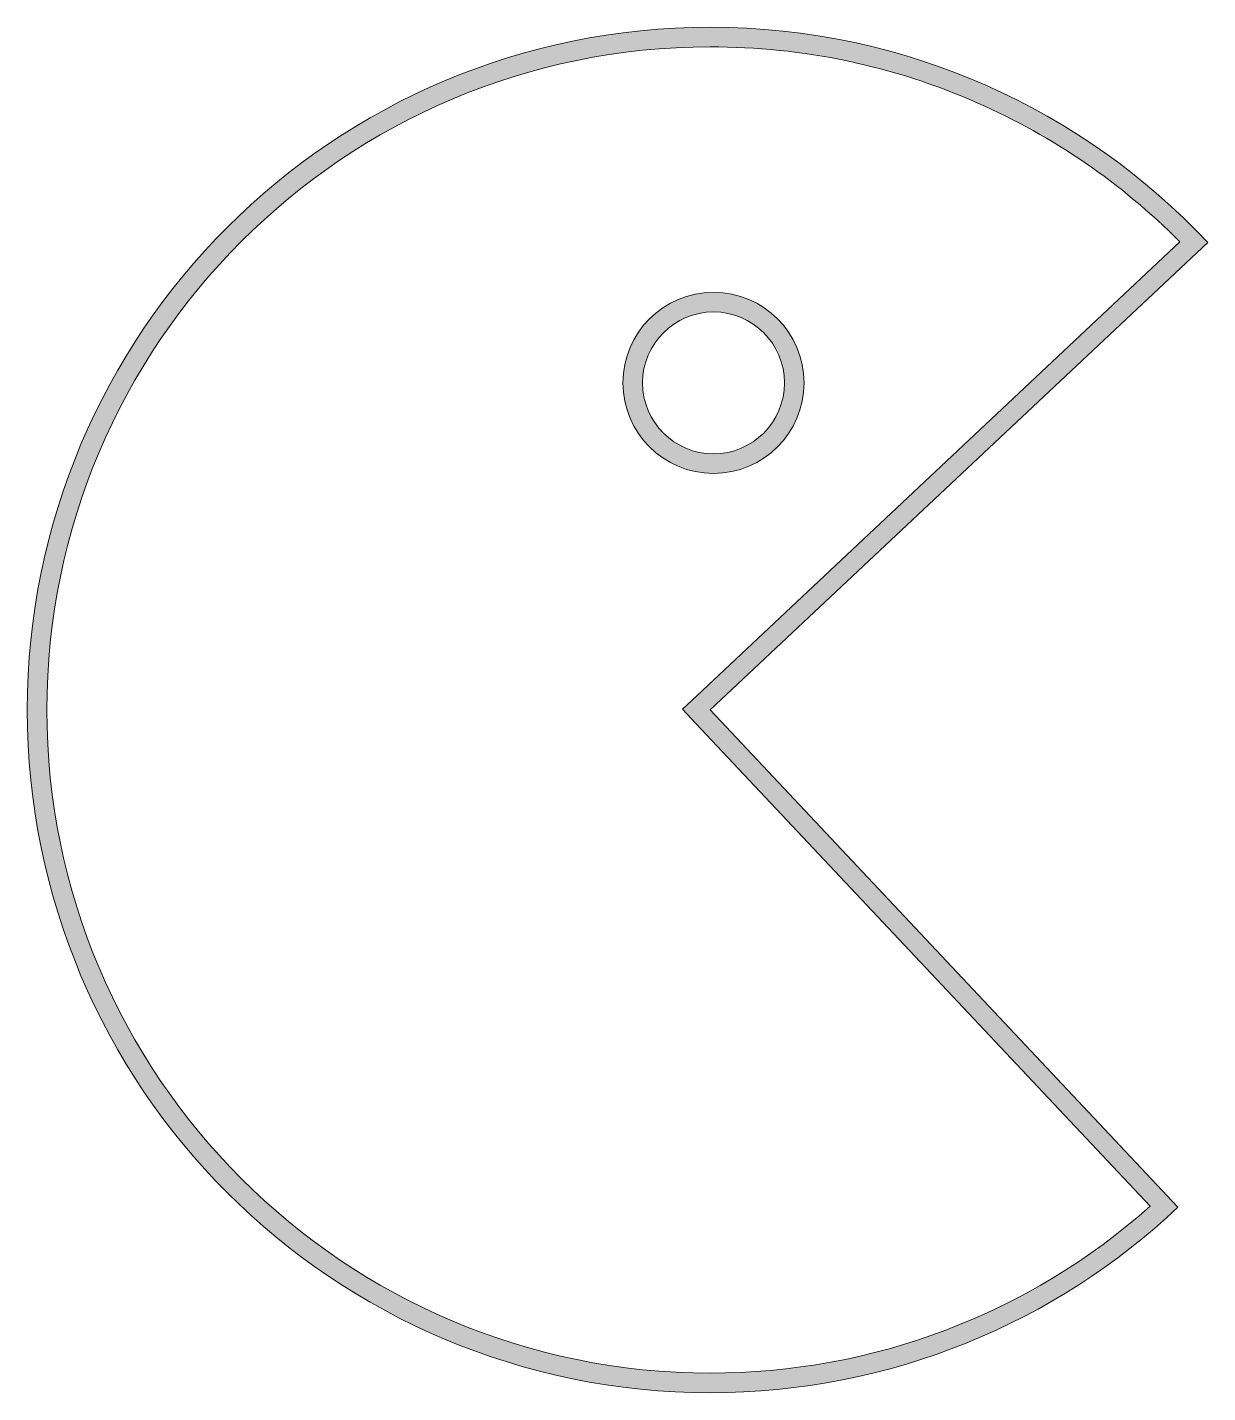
# Model space of a CAD drawing. Header units: inches. Extents: x 18 to 81.9, y -87 to -13.1.
import ezdxf

# ---------------------------------------------------------------- set-up
doc = ezdxf.new("R2010")
doc.units = ezdxf.units.IN
doc.header["$MEASUREMENT"] = 0
doc.layers.add('Layer 1', color=7, linetype='Continuous')

# ---------------------------------------------------------------- blocks, each defined once
blk = doc.blocks.new('block 3')
at = {"layer": 'Layer 1', "true_color": 0x231f20}
h = blk.add_hatch(color=250, dxfattribs=at)
h.dxf.hatch_style = 2
edge = h.paths.add_edge_path()
edge.add_spline(control_points=[(55.155, -27.413), (52.449, -27.413), (50.256, -29.607), (50.256, -32.314), (50.256, -35.019), (52.449, -37.214), (55.155, -37.214), (57.861, -37.214), (60.055, -35.019), (60.055, -32.314), (60.055, -29.607), (57.861, -27.413), (55.155, -27.413), (55.155, -27.413), (55.155, -27.413), (55.155, -27.413)], knot_values=[0, 0, 0, 0, 1, 1, 1, 2, 2, 2, 3, 3, 3, 4, 4, 4, 5, 5, 5, 5], degree=3, periodic=1)
edge = h.paths.add_edge_path()
edge.add_spline(control_points=[(55.155, -28.472), (57.273, -28.472), (58.997, -30.195), (58.997, -32.314), (58.997, -34.432), (57.273, -36.156), (55.155, -36.156), (53.037, -36.156), (51.314, -34.432), (51.314, -32.314), (51.314, -30.195), (53.037, -28.472), (55.155, -28.472)], knot_values=[0, 0, 0, 0, 0.352778, 0.352778, 0.352778, 0.705556, 0.705556, 0.705556, 1.058333, 1.058333, 1.058333, 1.411111, 1.411111, 1.411111, 1.411111], degree=3, periodic=0)
edge.add_line((55.155, -28.472), (55.155, -28.472))
at = {"layer": 'Layer 1', "lineweight": 0}
for points, knots in [([(55.155, -27.413), (52.449, -27.413), (50.256, -29.607), (50.256, -32.314), (50.256, -35.019), (52.449, -37.214), (55.155, -37.214), (57.861, -37.214), (60.055, -35.019), (60.055, -32.314), (60.055, -29.607), (57.861, -27.413), (55.155, -27.413), (55.155, -27.413), (55.155, -27.413), (55.155, -27.413)], [0, 0, 0, 0, 1, 1, 1, 2, 2, 2, 3, 3, 3, 4, 4, 4, 5, 5, 5, 5]), ([(55.155, -28.472), (57.273, -28.472), (58.997, -30.195), (58.997, -32.314), (58.997, -34.432), (57.273, -36.156), (55.155, -36.156), (53.037, -36.156), (51.314, -34.432), (51.314, -32.314), (51.314, -30.195), (53.037, -28.472), (55.155, -28.472)], [0, 0, 0, 0, 1, 1, 1, 2, 2, 2, 3, 3, 3, 4, 4, 4, 4])]:
    blk.add_open_spline(points, degree=3, knots=knots, dxfattribs=at)
blk = doc.blocks.new('block 2')
at = {"layer": 'Layer 1', "true_color": 0x231f20}
h = blk.add_hatch(color=250, dxfattribs=at)
h.dxf.hatch_style = 2
edge = h.paths.add_edge_path()
edge.add_spline(control_points=[(54.976, -13.063), (34.565, -13.063), (18.018, -29.611), (18.018, -50.022), (18.018, -70.434), (34.565, -86.981), (54.976, -86.981), (64.774, -86.981), (73.679, -83.167), (80.293, -76.946), (80.293, -76.946), (54.976, -50.022), (54.976, -50.022), (54.976, -50.022), (81.9, -24.705), (81.9, -24.705), (75.159, -17.54), (65.591, -13.063), (54.976, -13.063), (54.976, -13.063), (54.976, -13.063), (54.976, -13.063)], knot_values=[0, 0, 0, 0, 1, 1, 1, 2, 2, 2, 3, 3, 3, 4, 4, 4, 5, 5, 5, 6, 6, 6, 7, 7, 7, 7], degree=3, periodic=1)
edge = h.paths.add_edge_path()
edge.add_spline(control_points=[(54.976, -14.121), (60.017, -14.121), (64.89, -15.145), (69.463, -17.165), (73.558, -18.974), (77.23, -21.496), (80.392, -24.67), (80.392, -24.67), (54.251, -49.251), (54.251, -49.251), (54.251, -49.251), (53.48, -49.976), (53.48, -49.976), (53.48, -49.976), (54.205, -50.747), (54.205, -50.747), (54.205, -50.747), (78.786, -76.888), (78.786, -76.888), (72.212, -82.723), (63.799, -85.923), (54.976, -85.923), (35.181, -85.923), (19.076, -69.818), (19.076, -50.022), (19.076, -30.227), (35.181, -14.121), (54.976, -14.121)], knot_values=[0, 0, 0, 0, 0.352778, 0.352778, 0.352778, 0.705556, 0.705556, 0.705556, 1.058333, 1.058333, 1.058333, 1.411111, 1.411111, 1.411111, 1.763889, 1.763889, 1.763889, 2.116667, 2.116667, 2.116667, 2.469444, 2.469444, 2.469444, 2.822222, 2.822222, 2.822222, 3.175, 3.175, 3.175, 3.175], degree=3, periodic=0)
edge.add_line((54.976, -14.121), (54.976, -14.121))
at = {"layer": 'Layer 1', "lineweight": 0}
for points, knots in [([(54.976, -13.063), (34.565, -13.063), (18.018, -29.611), (18.018, -50.022), (18.018, -70.434), (34.565, -86.981), (54.976, -86.981), (64.774, -86.981), (73.679, -83.167), (80.293, -76.946), (80.293, -76.946), (54.976, -50.022), (54.976, -50.022), (54.976, -50.022), (81.9, -24.705), (81.9, -24.705), (75.159, -17.54), (65.591, -13.063), (54.976, -13.063), (54.976, -13.063), (54.976, -13.063), (54.976, -13.063)], [0, 0, 0, 0, 1, 1, 1, 2, 2, 2, 3, 3, 3, 4, 4, 4, 5, 5, 5, 6, 6, 6, 7, 7, 7, 7]), ([(54.976, -14.121), (60.017, -14.121), (64.89, -15.145), (69.463, -17.165), (73.558, -18.974), (77.23, -21.496), (80.392, -24.67), (80.392, -24.67), (54.251, -49.251), (54.251, -49.251), (54.251, -49.251), (53.48, -49.976), (53.48, -49.976), (53.48, -49.976), (54.205, -50.747), (54.205, -50.747), (54.205, -50.747), (78.786, -76.888), (78.786, -76.888), (72.212, -82.723), (63.799, -85.923), (54.976, -85.923), (35.181, -85.923), (19.076, -69.818), (19.076, -50.022), (19.076, -30.227), (35.181, -14.121), (54.976, -14.121)], [0, 0, 0, 0, 1, 1, 1, 2, 2, 2, 3, 3, 3, 4, 4, 4, 5, 5, 5, 6, 6, 6, 7, 7, 7, 8, 8, 8, 9, 9, 9, 9])]:
    blk.add_open_spline(points, degree=3, knots=knots, dxfattribs=at)
at = {"layer": 'Layer 1'}
blk.add_blockref('block 3', (0, 0), dxfattribs=at)

msp = doc.modelspace()

# ---------------------------------------------------------------- block references
at = {"layer": 'Layer 1'}
msp.add_blockref('block 2', (0, 0), dxfattribs=at)

doc.saveas('drawing.dxf')
